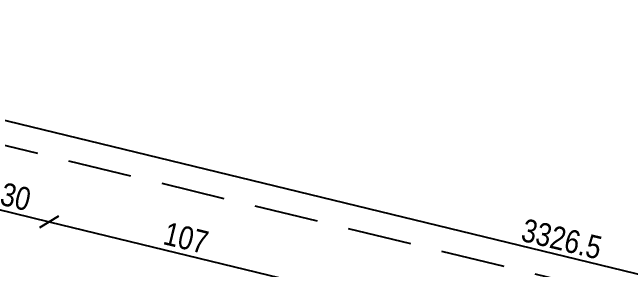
# Model space of a CAD drawing. Header units: metres. Extents: x 493 to 630, y -132 to -15.
# Drawn here: x 550.41 to 552.826, y -24.36 to -23.354 of the extents above; entities that cross this region are included whole.
import ezdxf

# ---------------------------------------------------------------- set-up
doc = ezdxf.new("R2010")
doc.units = ezdxf.units.M
doc.header["$MEASUREMENT"] = 0
doc.header["$PDMODE"] = 3
doc.linetypes.add('HIDDEN2', pattern=[0.1875, 0.125, -0.0625])
doc.layers.add('a_cote_50', color=9, linetype='Continuous')
doc.layers.add('a_scari_punctat', color=40, linetype='HIDDEN2')
doc.styles.get("Standard").update_dxf_attribs({"font": 'ARIALN.TTF'})
doc.dimstyles.new('50 cote', dxfattribs={"dimtxt": 0.09, "dimasz": 0.06, "dimexe": 0, "dimexo": 0, "dimgap": 0.018, "dimtad": 1, "dimdec": 1, "dimlfac": 100, "dimrnd": 0.5, "dimdsep": 46, "dimtxsty": 'Standard', "dimblk": 'OBLIQUE', "dimcen": 0.00045, "dimclrd": 256, "dimclrt": 4, "dimadec": 1, "dimazin": 0, "dimtfac": 1, "dimtdec": 1, "dimtix": 1, "dimtofl": 0, "dimtmove": 0, "dimatfit": 3, "dimldrblk": 'OBLIQUE', "dimfxl": 0, "dimtolj": 1, "dimtzin": 0, "dimarcsym": 0})

# ---------------------------------------------------------------- blocks, each defined once
blk = doc.blocks.new('_Oblique')
at = {"color": 0, "linetype": 'ByBlock', "lineweight": -2}
blk.add_line((-0.5, -0.5), (0.5, 0.5), dxfattribs=at)
blk = doc.blocks.new('*D1163')
at = {"layer": 'a_cote_50', "lineweight": -2, "ltscale": 0.3}
blk.add_line((-6.8053, 1.6184), (-6.5137, 1.5477), dxfattribs=at)
at = {"layer": 'Defpoints', "color": 0, "ltscale": 0.3}
for p in [(-6.5137, 1.5477), (-6.8566, 1.4066), (-6.5581, 1.3646)]:
    blk.add_point(p, dxfattribs=at)
at = {"layer": 'a_cote_50', "lineweight": -2, "ltscale": 0.3, "xscale": 0.06, "yscale": 0.06, "zscale": 0.06}
for p, rotation in [((-6.8053, 1.6184), 166.3770699062342), ((-6.5137, 1.5477), 346.3770699062342)]:
    blk.add_blockref('_Oblique', p, dxfattribs=dict(at, rotation=rotation))
at = {"layer": 'a_cote_50', "color": 4, "ltscale": 0.3, "insert": (-6.6444, 1.6452), "char_height": 0.09, "attachment_point": 5, "rotation": 346.3771}
blk.add_mtext('\\A1;30', dxfattribs=at)
blk = doc.blocks.new('*D1164')
at = {"layer": 'a_cote_50', "lineweight": -2, "ltscale": 0.3}
blk.add_line((-6.5137, 1.5477), (-5.4738, 1.2957), dxfattribs=at)
at = {"layer": 'Defpoints', "color": 0, "ltscale": 0.3}
for p in [(-6.5581, 1.3646), (-5.4738, 1.2957), (-5.5182, 1.1126)]:
    blk.add_point(p, dxfattribs=at)
at = {"layer": 'a_cote_50', "lineweight": -2, "ltscale": 0.3, "xscale": 0.06, "yscale": 0.06, "zscale": 0.06}
for p, rotation in [((-6.5137, 1.5477), 166.3770699062342), ((-5.4738, 1.2957), 346.3770699062342)]:
    blk.add_blockref('_Oblique', p, dxfattribs=dict(at, rotation=rotation))
at = {"layer": 'a_cote_50', "color": 4, "ltscale": 0.3, "insert": (-5.9787, 1.4839), "char_height": 0.09, "attachment_point": 5, "rotation": 346.3771}
blk.add_mtext('\\A1;107', dxfattribs=at)
blk = doc.blocks.new('*D1197')
at = {"layer": 'a_cote_50', "lineweight": -2, "ltscale": 0.3}
blk.add_line((11.6365, -2.5103), (-20.6878, 5.3459), dxfattribs=at)
at = {"layer": 'Defpoints', "color": 0, "ltscale": 0.3}
for p in [(-20.6878, 5.3459), (-20.8269, 4.7736), (11.4974, -3.0826)]:
    blk.add_point(p, dxfattribs=at)
at = {"layer": 'a_cote_50', "lineweight": -2, "ltscale": 0.3, "xscale": 0.06, "yscale": 0.06, "zscale": 0.06}
for p, rotation in [((-20.6878, 5.3459), 166.3395215451822), ((11.6365, -2.5103), 346.3395215451822)]:
    blk.add_blockref('_Oblique', p, dxfattribs=dict(at, rotation=rotation))
at = {"layer": 'a_cote_50', "color": 4, "ltscale": 0.3, "insert": (-4.5105, 1.48), "char_height": 0.09, "attachment_point": 5, "rotation": 346.3395}
blk.add_mtext('\\A1;3326.5', dxfattribs=at)
blk = doc.blocks.new('COTE EXY')
at = {"layer": 'a_cote_50', "ltscale": 0.3}
dim = blk.add_aligned_dim(p1=(11.4974, -3.0826), p2=(-20.8269, 4.7736), distance=-0.589, dimstyle='50 cote', dxfattribs=at)
dim.commit()
dim.dimension.update_dxf_attribs({"geometry": '*D1197', "text_midpoint": (-4.5105, 1.48)})
for base, p1, p2, picture, middle in [((-6.5137, 1.5477), (-6.8566, 1.4066), (-6.5581, 1.3646), '*D1163', (-6.6444, 1.6452)), ((-5.4738, 1.2957), (-6.5581, 1.3646), (-5.5182, 1.1126), '*D1164', (-5.9787, 1.4839))]:
    dim = blk.add_linear_dim(base=base, p1=p1, p2=p2, angle=166.3771, dimstyle='50 cote', override={"dimtmove": 1}, dxfattribs=at)
    dim.commit()
    dim.dimension.update_dxf_attribs({"geometry": picture, "text_midpoint": middle})

msp = doc.modelspace()

# ---------------------------------------------------------------- linework, layer by layer
at = {"layer": 'a_scari_punctat', "ltscale": 2}
msp.add_lwpolyline([(556.4463, -52.0265), (556.4099, -41.0734), (536.4549, -36.2373), (537.7544, -30.8753), (536.2493, -30.5106), (536.1456, -20.9233), (539.5781, -21.7688), (539.6955, -21.2841), (568.9594, -28.3762), (567.976, -39.045), (571.6331, -38.7496), (571.6331, -39.2176), (571.9632, -39.2176), (571.9695, -48.4811)], dxfattribs=at)

# ---------------------------------------------------------------- block references
at = {"layer": 'a_cote_50'}
msp.add_blockref('COTE EXY', (557.0671, -25.7202), dxfattribs=at)

doc.saveas('drawing.dxf')
